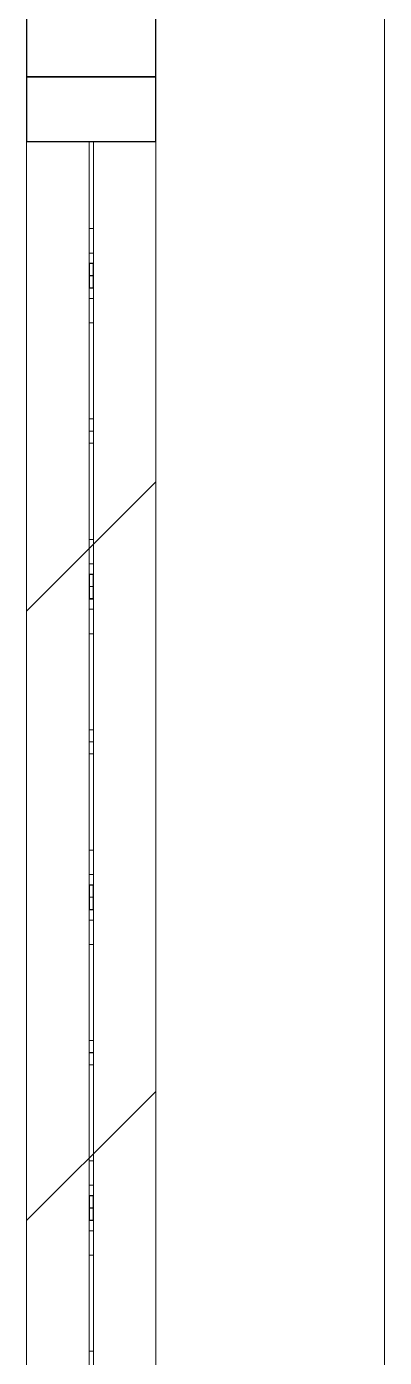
# Model space of a CAD drawing. Header units: millimetres. Extents: x -4948 to 42228, y -4856 to 69378.
# Drawn here: x -1136 to -970, y 19448 to 20065 of the extents above; entities that cross this region are included whole.
import ezdxf

# ---------------------------------------------------------------- set-up
doc = ezdxf.new("R2010")
doc.units = ezdxf.units.MM
doc.layers.add('A-FLOR', color=192, linetype='Continuous', lineweight=13)
doc.layers.add('A-GLAZ-CWMG', color=51, linetype='Continuous', lineweight=9)
pattern_1 = [(45, (0, 0), (-141.4214, 141.4214), [])]

# ---------------------------------------------------------------- blocks, each defined once
blk = doc.blocks.new('27ELB-RD-AR-0000-BIM_rvt-1-1 этаж отм_ _0_000 лотки')
at = {"layer": 'A-GLAZ-CWMG'}
h = blk.add_hatch(dxfattribs=at)
h.set_pattern_fill('FP_3', color=252, style=0, pattern_type=2)
h.set_pattern_definition(pattern_1)
h.paths.add_polyline_path([(-1076.26, 19851.77), (-1076.26, 19903.53), (-1136.26, 19903.53), (-1136.26, 19851.77), (-1084.48, 19851.77)], flags=0)
h = blk.add_hatch(dxfattribs=at)
h.set_pattern_fill('FP_3', color=252, style=0, pattern_type=2)
h.set_pattern_definition(pattern_1)
h.paths.add_polyline_path([(-1076.26, 19759.31), (-1076.26, 19851.77), (-1136.26, 19851.77), (-1136.26, 19759.31), (-1084.48, 19759.31)], flags=0)
h = blk.add_hatch(dxfattribs=at)
h.set_pattern_fill('FP_2', color=252, style=0, pattern_type=2)
h.set_pattern_definition(pattern_1)
h.paths.add_polyline_path([(-1076.26, 19563.32), (-1076.26, 19615.09), (-1136.26, 19615.09), (-1136.26, 19563.32), (-1084.48, 19563.32)], flags=0)
h = blk.add_hatch(dxfattribs=at)
h.set_pattern_fill('FP_4', color=252, style=0, pattern_type=2)
h.set_pattern_definition(pattern_1)
h.paths.add_polyline_path([(-1076.26, 19470.87), (-1076.26, 19563.32), (-1136.26, 19563.32), (-1136.26, 19470.87), (-1084.48, 19470.87)], flags=0)
at = {"layer": 'A-FLOR', "color": 252, "lineweight": 9}
blk.add_line((-970.26, 18605.6), (-970.26, 24778.6), dxfattribs=at)
at = {"layer": 'A-GLAZ-CWMG', "color": 252, "lineweight": 25, "extrusion": (0, 0, -1)}
for p, q in [((-1136.26, 20072.1), (-1136.26, 20042.1)), ((-1076.26, 20042.1), (-1076.26, 20072.1)), ((-1136.26, 20042.1), (-1076.26, 20042.1))]:
    blk.add_line(p, q, dxfattribs=at)
at = {"layer": 'A-GLAZ-CWMG', "color": 252, "lineweight": 25}
for p, q in [((-1136.26, 20042.1), (-1136.26, 20012.1)), ((-1076.26, 20042.1), (-1136.26, 20042.1)), ((-1076.26, 20012.1), (-1076.26, 20042.1)), ((-1136.26, 20012.1), (-1076.26, 20012.1)), ((-1105.26, 19955.42), (-1107.26, 19955.42)), ((-1107.26, 19955.42), (-1107.26, 19949.76)), ((-1105.26, 19949.76), (-1105.26, 19955.42)), ((-1107.26, 19949.76), (-1107.26, 19944.1)), ((-1105.26, 19944.1), (-1105.26, 19949.76)), ((-1107.26, 19944.1), (-1105.26, 19944.1)), ((-1105.26, 19811.2), (-1107.26, 19811.2)), ((-1107.26, 19811.2), (-1107.26, 19805.54)), ((-1105.26, 19805.54), (-1105.26, 19811.2)), ((-1107.26, 19805.54), (-1107.26, 19799.88)), ((-1107.26, 19799.88), (-1105.26, 19799.88)), ((-1105.26, 19799.88), (-1105.26, 19805.54)), ((-1105.26, 19666.97), (-1107.26, 19666.97)), ((-1107.26, 19666.97), (-1107.26, 19661.32)), ((-1105.26, 19661.32), (-1105.26, 19666.97)), ((-1107.26, 19661.32), (-1107.26, 19655.66)), ((-1105.26, 19655.66), (-1105.26, 19661.32)), ((-1107.26, 19655.66), (-1105.26, 19655.66)), ((-1105.26, 19522.75), (-1107.26, 19522.75)), ((-1107.26, 19522.75), (-1107.26, 19517.1)), ((-1105.26, 19517.1), (-1105.26, 19522.75)), ((-1107.26, 19517.1), (-1107.26, 19511.44)), ((-1105.26, 19511.44), (-1105.26, 19517.1)), ((-1107.26, 19511.44), (-1105.26, 19511.44))]:
    blk.add_line(p, q, dxfattribs=at)
at = {"layer": 'A-GLAZ-CWMG', "color": 252}
for p, q in [((-1136.26, 19995.99), (-1136.26, 20012.1)), ((-1107.26, 19949.76), (-1107.26, 20012.1)), ((-1107.26, 19949.76), (-1107.26, 20012.1)), ((-1107.26, 19949.76), (-1107.26, 20012.1)), ((-1107.26, 19949.76), (-1107.26, 20012.1)), ((-1107.26, 19955.42), (-1107.26, 20012.1)), ((-1107.26, 19952.59), (-1107.26, 20012.1)), ((-1107.26, 19952.59), (-1107.26, 20012.1)), ((-1107.26, 19952.59), (-1107.26, 20012.1)), ((-1107.26, 19949.76), (-1107.26, 20012.1)), ((-1107.26, 19949.76), (-1107.26, 20012.1)), ((-1107.26, 19949.76), (-1107.26, 20012.1)), ((-1107.26, 19949.76), (-1107.26, 20012.1)), ((-1107.26, 19952.59), (-1107.26, 20012.1)), ((-1107.26, 19952.59), (-1107.26, 20012.1)), ((-1107.26, 19952.59), (-1107.26, 20012.1)), ((-1107.26, 19952.59), (-1107.26, 20012.1)), ((-1105.26, 20012.1), (-1105.26, 19949.76)), ((-1105.26, 20012.1), (-1105.26, 19949.76)), ((-1105.26, 20012.1), (-1105.26, 19949.76)), ((-1105.26, 20012.1), (-1105.26, 19949.76)), ((-1105.26, 20012.1), (-1105.26, 19955.42)), ((-1105.26, 20012.1), (-1105.26, 19952.59)), ((-1105.26, 20012.1), (-1105.26, 19952.59)), ((-1105.26, 20012.1), (-1105.26, 19952.59)), ((-1105.26, 20012.1), (-1105.26, 19949.76)), ((-1105.26, 20012.1), (-1105.26, 19949.76)), ((-1105.26, 20012.1), (-1105.26, 19949.76)), ((-1105.26, 20012.1), (-1105.26, 19949.76)), ((-1105.26, 20012.1), (-1105.26, 19952.59)), ((-1105.26, 20012.1), (-1105.26, 19952.59)), ((-1105.26, 20012.1), (-1105.26, 19952.59)), ((-1105.26, 20012.1), (-1105.26, 19952.59)), ((-1076.26, 19995.99), (-1076.26, 20012.1)), ((-1136.26, 19903.53), (-1136.26, 19995.99)), ((-1076.26, 19903.53), (-1076.26, 19995.99)), ((-1107.26, 19952.59), (-1107.26, 19971.65)), ((-1105.26, 19971.65), (-1107.26, 19971.65)), ((-1105.26, 19971.65), (-1105.26, 19952.59)), ((-1107.26, 19960.33), (-1105.26, 19960.33)), ((-1107.26, 19955.42), (-1105.26, 19955.42)), ((-1107.26, 19955.42), (-1105.26, 19955.42)), ((-1107.26, 19955.42), (-1105.26, 19955.42)), ((-1107.26, 19955.42), (-1105.26, 19955.42)), ((-1107.26, 19955.42), (-1105.26, 19955.42)), ((-1107.26, 19955.42), (-1105.26, 19955.42)), ((-1107.26, 19955.42), (-1105.26, 19955.42)), ((-1107.26, 19955.42), (-1105.26, 19955.42)), ((-1107.26, 19880.48), (-1107.26, 19952.59)), ((-1107.26, 19880.48), (-1107.26, 19952.59)), ((-1107.26, 19880.48), (-1107.26, 19952.59)), ((-1107.26, 19880.48), (-1107.26, 19952.59)), ((-1107.26, 19880.48), (-1107.26, 19952.59)), ((-1107.26, 19880.48), (-1107.26, 19952.59)), ((-1107.26, 19880.48), (-1107.26, 19952.59)), ((-1107.26, 19880.48), (-1107.26, 19952.59)), ((-1105.26, 19949.84), (-1107.26, 19949.84)), ((-1107.26, 19949.84), (-1107.26, 19944.18)), ((-1105.26, 19949.84), (-1107.26, 19949.84)), ((-1107.26, 19949.84), (-1107.26, 19944.18)), ((-1105.26, 19949.84), (-1107.26, 19949.84)), ((-1107.26, 19949.84), (-1107.26, 19944.18)), ((-1105.26, 19949.84), (-1107.26, 19949.84)), ((-1107.26, 19949.84), (-1107.26, 19944.18)), ((-1105.26, 19949.84), (-1107.26, 19949.84)), ((-1107.26, 19949.84), (-1107.26, 19944.18)), ((-1105.26, 19949.84), (-1107.26, 19949.84)), ((-1107.26, 19949.84), (-1107.26, 19944.18)), ((-1105.26, 19949.84), (-1107.26, 19949.84)), ((-1107.26, 19949.84), (-1107.26, 19944.18)), ((-1105.26, 19949.84), (-1107.26, 19949.84)), ((-1107.26, 19949.84), (-1107.26, 19944.18)), ((-1105.26, 19949.76), (-1107.26, 19949.76)), ((-1105.26, 19949.76), (-1107.26, 19949.76)), ((-1105.26, 19949.76), (-1107.26, 19949.76)), ((-1105.26, 19949.76), (-1107.26, 19949.76)), ((-1105.26, 19949.76), (-1107.26, 19949.76)), ((-1105.26, 19949.76), (-1107.26, 19949.76)), ((-1105.26, 19949.76), (-1107.26, 19949.76)), ((-1105.26, 19949.76), (-1107.26, 19949.76)), ((-1105.26, 19949.76), (-1107.26, 19949.76)), ((-1107.26, 19949.76), (-1107.26, 19944.1)), ((-1105.26, 19952.59), (-1105.26, 19880.48)), ((-1105.26, 19952.59), (-1105.26, 19880.48)), ((-1105.26, 19952.59), (-1105.26, 19880.48)), ((-1105.26, 19952.59), (-1105.26, 19880.48)), ((-1105.26, 19952.59), (-1105.26, 19880.48)), ((-1105.26, 19952.59), (-1105.26, 19880.48)), ((-1105.26, 19952.59), (-1105.26, 19880.48)), ((-1105.26, 19952.59), (-1105.26, 19880.48)), ((-1105.26, 19944.18), (-1105.26, 19949.84)), ((-1105.26, 19944.18), (-1105.26, 19949.84)), ((-1105.26, 19944.18), (-1105.26, 19949.84)), ((-1105.26, 19944.18), (-1105.26, 19949.84)), ((-1105.26, 19944.18), (-1105.26, 19949.84)), ((-1105.26, 19944.18), (-1105.26, 19949.84)), ((-1105.26, 19944.18), (-1105.26, 19949.84)), ((-1105.26, 19944.18), (-1105.26, 19949.84)), ((-1105.26, 19944.1), (-1105.26, 19949.76)), ((-1107.26, 19944.18), (-1105.26, 19944.18)), ((-1107.26, 19877.65), (-1107.26, 19944.18)), ((-1107.26, 19944.18), (-1105.26, 19944.18)), ((-1107.26, 19877.65), (-1107.26, 19944.18)), ((-1107.26, 19944.18), (-1105.26, 19944.18)), ((-1107.26, 19877.65), (-1107.26, 19944.18)), ((-1107.26, 19944.18), (-1105.26, 19944.18)), ((-1107.26, 19877.65), (-1107.26, 19944.18)), ((-1107.26, 19944.18), (-1105.26, 19944.18)), ((-1107.26, 19877.65), (-1107.26, 19944.18)), ((-1107.26, 19944.18), (-1105.26, 19944.18)), ((-1107.26, 19877.65), (-1107.26, 19944.18)), ((-1107.26, 19944.18), (-1105.26, 19944.18)), ((-1107.26, 19877.65), (-1107.26, 19944.18)), ((-1107.26, 19944.18), (-1105.26, 19944.18)), ((-1107.26, 19877.65), (-1107.26, 19944.18)), ((-1107.26, 19944.1), (-1105.26, 19944.1)), ((-1107.26, 19927.87), (-1107.26, 19944.1)), ((-1105.26, 19944.18), (-1105.26, 19877.65)), ((-1105.26, 19944.18), (-1105.26, 19877.65)), ((-1105.26, 19944.18), (-1105.26, 19877.65)), ((-1105.26, 19944.18), (-1105.26, 19877.65)), ((-1105.26, 19944.18), (-1105.26, 19877.65)), ((-1105.26, 19944.18), (-1105.26, 19877.65)), ((-1105.26, 19944.18), (-1105.26, 19877.65)), ((-1105.26, 19944.18), (-1105.26, 19877.65)), ((-1105.26, 19944.1), (-1105.26, 19927.87)), ((-1105.26, 19939.19), (-1107.26, 19939.19)), ((-1107.26, 19927.87), (-1105.26, 19927.87)), ((-1136.26, 19851.77), (-1136.26, 19903.53)), ((-1076.26, 19851.77), (-1076.26, 19903.53)), ((-1107.26, 19883.31), (-1105.26, 19883.31)), ((-1107.26, 19883.31), (-1105.26, 19883.31)), ((-1107.26, 19883.31), (-1105.26, 19883.31)), ((-1107.26, 19883.31), (-1105.26, 19883.31)), ((-1107.26, 19883.31), (-1105.26, 19883.31)), ((-1107.26, 19883.31), (-1105.26, 19883.31)), ((-1107.26, 19883.31), (-1105.26, 19883.31)), ((-1107.26, 19883.31), (-1105.26, 19883.31)), ((-1107.26, 19811.2), (-1107.26, 19880.48)), ((-1107.26, 19808.37), (-1107.26, 19880.48)), ((-1107.26, 19808.37), (-1107.26, 19880.48)), ((-1107.26, 19808.37), (-1107.26, 19880.48)), ((-1107.26, 19808.37), (-1107.26, 19880.48)), ((-1107.26, 19808.37), (-1107.26, 19880.48)), ((-1107.26, 19808.37), (-1107.26, 19880.48)), ((-1107.26, 19808.37), (-1107.26, 19880.48)), ((-1105.26, 19880.48), (-1105.26, 19811.2)), ((-1105.26, 19880.48), (-1105.26, 19808.37)), ((-1105.26, 19880.48), (-1105.26, 19808.37)), ((-1105.26, 19880.48), (-1105.26, 19808.37)), ((-1105.26, 19880.48), (-1105.26, 19808.37)), ((-1105.26, 19880.48), (-1105.26, 19808.37)), ((-1105.26, 19880.48), (-1105.26, 19808.37)), ((-1105.26, 19880.48), (-1105.26, 19808.37)), ((-1105.26, 19877.72), (-1107.26, 19877.72)), ((-1107.26, 19877.72), (-1107.26, 19872.07)), ((-1105.26, 19877.72), (-1107.26, 19877.72)), ((-1107.26, 19877.72), (-1107.26, 19872.07)), ((-1105.26, 19877.72), (-1107.26, 19877.72)), ((-1107.26, 19877.72), (-1107.26, 19872.07)), ((-1105.26, 19877.72), (-1107.26, 19877.72)), ((-1107.26, 19877.72), (-1107.26, 19872.07)), ((-1105.26, 19877.72), (-1107.26, 19877.72)), ((-1107.26, 19877.72), (-1107.26, 19872.07)), ((-1105.26, 19877.72), (-1107.26, 19877.72)), ((-1107.26, 19877.72), (-1107.26, 19872.07)), ((-1105.26, 19877.72), (-1107.26, 19877.72)), ((-1107.26, 19877.72), (-1107.26, 19872.07)), ((-1105.26, 19877.72), (-1107.26, 19877.72)), ((-1107.26, 19877.72), (-1107.26, 19872.07)), ((-1105.26, 19877.65), (-1107.26, 19877.65)), ((-1105.26, 19877.65), (-1107.26, 19877.65)), ((-1105.26, 19877.65), (-1107.26, 19877.65)), ((-1105.26, 19877.65), (-1107.26, 19877.65)), ((-1105.26, 19877.65), (-1107.26, 19877.65)), ((-1105.26, 19877.65), (-1107.26, 19877.65)), ((-1105.26, 19877.65), (-1107.26, 19877.65)), ((-1105.26, 19877.65), (-1107.26, 19877.65)), ((-1105.26, 19872.07), (-1105.26, 19877.72)), ((-1105.26, 19872.07), (-1105.26, 19877.72)), ((-1105.26, 19872.07), (-1105.26, 19877.72)), ((-1105.26, 19872.07), (-1105.26, 19877.72)), ((-1105.26, 19872.07), (-1105.26, 19877.72)), ((-1105.26, 19872.07), (-1105.26, 19877.72)), ((-1105.26, 19872.07), (-1105.26, 19877.72)), ((-1105.26, 19872.07), (-1105.26, 19877.72)), ((-1107.26, 19872.07), (-1105.26, 19872.07)), ((-1107.26, 19805.54), (-1107.26, 19872.07)), ((-1107.26, 19872.07), (-1105.26, 19872.07)), ((-1107.26, 19805.54), (-1107.26, 19872.07)), ((-1107.26, 19872.07), (-1105.26, 19872.07)), ((-1107.26, 19805.54), (-1107.26, 19872.07)), ((-1107.26, 19872.07), (-1105.26, 19872.07)), ((-1107.26, 19805.54), (-1107.26, 19872.07)), ((-1107.26, 19872.07), (-1105.26, 19872.07)), ((-1107.26, 19805.54), (-1107.26, 19872.07)), ((-1107.26, 19872.07), (-1105.26, 19872.07)), ((-1107.26, 19805.54), (-1107.26, 19872.07)), ((-1107.26, 19872.07), (-1105.26, 19872.07)), ((-1107.26, 19805.54), (-1107.26, 19872.07)), ((-1107.26, 19872.07), (-1105.26, 19872.07)), ((-1107.26, 19805.54), (-1107.26, 19872.07)), ((-1105.26, 19872.07), (-1105.26, 19805.54)), ((-1105.26, 19872.07), (-1105.26, 19805.54)), ((-1105.26, 19872.07), (-1105.26, 19805.54)), ((-1105.26, 19872.07), (-1105.26, 19805.54)), ((-1105.26, 19872.07), (-1105.26, 19805.54)), ((-1105.26, 19872.07), (-1105.26, 19805.54)), ((-1105.26, 19872.07), (-1105.26, 19805.54)), ((-1105.26, 19872.07), (-1105.26, 19805.54)), ((-1136.26, 19759.31), (-1136.26, 19851.77)), ((-1076.26, 19759.31), (-1076.26, 19851.77)), ((-1107.26, 19808.37), (-1107.26, 19827.42)), ((-1105.26, 19827.42), (-1107.26, 19827.42)), ((-1105.26, 19827.42), (-1105.26, 19808.37)), ((-1107.26, 19816.11), (-1105.26, 19816.11)), ((-1107.26, 19811.2), (-1105.26, 19811.2)), ((-1107.26, 19811.2), (-1105.26, 19811.2)), ((-1107.26, 19811.2), (-1105.26, 19811.2)), ((-1107.26, 19811.2), (-1105.26, 19811.2)), ((-1107.26, 19811.2), (-1105.26, 19811.2)), ((-1107.26, 19811.2), (-1105.26, 19811.2)), ((-1107.26, 19811.2), (-1105.26, 19811.2)), ((-1107.26, 19811.2), (-1105.26, 19811.2)), ((-1107.26, 19736.26), (-1107.26, 19808.37)), ((-1107.26, 19736.26), (-1107.26, 19808.37)), ((-1107.26, 19736.26), (-1107.26, 19808.37)), ((-1107.26, 19736.26), (-1107.26, 19808.37)), ((-1107.26, 19736.26), (-1107.26, 19808.37)), ((-1107.26, 19736.26), (-1107.26, 19808.37)), ((-1107.26, 19736.26), (-1107.26, 19808.37)), ((-1107.26, 19736.26), (-1107.26, 19808.37)), ((-1105.26, 19808.37), (-1105.26, 19736.26)), ((-1105.26, 19808.37), (-1105.26, 19736.26)), ((-1105.26, 19808.37), (-1105.26, 19736.26)), ((-1105.26, 19808.37), (-1105.26, 19736.26)), ((-1105.26, 19808.37), (-1105.26, 19736.26)), ((-1105.26, 19808.37), (-1105.26, 19736.26)), ((-1105.26, 19808.37), (-1105.26, 19736.26)), ((-1105.26, 19808.37), (-1105.26, 19736.26)), ((-1105.26, 19805.61), (-1107.26, 19805.61)), ((-1107.26, 19805.61), (-1107.26, 19799.96)), ((-1105.26, 19805.61), (-1107.26, 19805.61)), ((-1107.26, 19805.61), (-1107.26, 19799.96)), ((-1105.26, 19805.61), (-1107.26, 19805.61)), ((-1107.26, 19805.61), (-1107.26, 19799.96)), ((-1105.26, 19805.61), (-1107.26, 19805.61)), ((-1107.26, 19805.61), (-1107.26, 19799.96)), ((-1105.26, 19805.61), (-1107.26, 19805.61)), ((-1107.26, 19805.61), (-1107.26, 19799.96)), ((-1105.26, 19805.61), (-1107.26, 19805.61)), ((-1107.26, 19805.61), (-1107.26, 19799.96)), ((-1105.26, 19805.61), (-1107.26, 19805.61)), ((-1107.26, 19805.61), (-1107.26, 19799.96)), ((-1105.26, 19805.61), (-1107.26, 19805.61)), ((-1107.26, 19805.61), (-1107.26, 19799.96)), ((-1105.26, 19805.54), (-1107.26, 19805.54)), ((-1105.26, 19805.54), (-1107.26, 19805.54)), ((-1105.26, 19805.54), (-1107.26, 19805.54)), ((-1105.26, 19805.54), (-1107.26, 19805.54)), ((-1105.26, 19805.54), (-1107.26, 19805.54)), ((-1105.26, 19805.54), (-1107.26, 19805.54)), ((-1105.26, 19805.54), (-1107.26, 19805.54)), ((-1105.26, 19805.54), (-1107.26, 19805.54)), ((-1105.26, 19805.54), (-1107.26, 19805.54)), ((-1107.26, 19805.54), (-1107.26, 19799.88)), ((-1107.26, 19799.96), (-1105.26, 19799.96)), ((-1107.26, 19733.43), (-1107.26, 19799.96)), ((-1107.26, 19799.96), (-1105.26, 19799.96)), ((-1107.26, 19733.43), (-1107.26, 19799.96)), ((-1107.26, 19799.96), (-1105.26, 19799.96)), ((-1107.26, 19733.43), (-1107.26, 19799.96)), ((-1107.26, 19799.96), (-1105.26, 19799.96)), ((-1107.26, 19733.43), (-1107.26, 19799.96)), ((-1107.26, 19799.96), (-1105.26, 19799.96)), ((-1107.26, 19733.43), (-1107.26, 19799.96)), ((-1107.26, 19799.96), (-1105.26, 19799.96)), ((-1107.26, 19733.43), (-1107.26, 19799.96)), ((-1107.26, 19799.96), (-1105.26, 19799.96)), ((-1107.26, 19733.43), (-1107.26, 19799.96)), ((-1107.26, 19799.96), (-1105.26, 19799.96)), ((-1107.26, 19733.43), (-1107.26, 19799.96)), ((-1107.26, 19799.88), (-1105.26, 19799.88)), ((-1107.26, 19783.65), (-1107.26, 19799.88)), ((-1105.26, 19799.96), (-1105.26, 19805.61)), ((-1105.26, 19799.96), (-1105.26, 19805.61)), ((-1105.26, 19799.96), (-1105.26, 19805.61)), ((-1105.26, 19799.96), (-1105.26, 19805.61)), ((-1105.26, 19799.96), (-1105.26, 19805.61)), ((-1105.26, 19799.96), (-1105.26, 19805.61)), ((-1105.26, 19799.96), (-1105.26, 19805.61)), ((-1105.26, 19799.96), (-1105.26, 19805.61)), ((-1105.26, 19799.88), (-1105.26, 19805.54)), ((-1105.26, 19799.96), (-1105.26, 19733.43)), ((-1105.26, 19799.96), (-1105.26, 19733.43)), ((-1105.26, 19799.96), (-1105.26, 19733.43)), ((-1105.26, 19799.96), (-1105.26, 19733.43)), ((-1105.26, 19799.96), (-1105.26, 19733.43)), ((-1105.26, 19799.96), (-1105.26, 19733.43)), ((-1105.26, 19799.96), (-1105.26, 19733.43)), ((-1105.26, 19799.96), (-1105.26, 19733.43)), ((-1105.26, 19799.88), (-1105.26, 19783.65)), ((-1105.26, 19794.97), (-1107.26, 19794.97)), ((-1107.26, 19783.65), (-1105.26, 19783.65)), ((-1136.26, 19707.55), (-1136.26, 19759.31)), ((-1076.26, 19707.55), (-1076.26, 19759.31)), ((-1107.26, 19739.08), (-1105.26, 19739.08)), ((-1107.26, 19739.08), (-1105.26, 19739.08)), ((-1107.26, 19739.08), (-1105.26, 19739.08)), ((-1107.26, 19739.08), (-1105.26, 19739.08)), ((-1107.26, 19739.08), (-1105.26, 19739.08)), ((-1107.26, 19739.08), (-1105.26, 19739.08)), ((-1107.26, 19739.08), (-1105.26, 19739.08)), ((-1107.26, 19739.08), (-1105.26, 19739.08)), ((-1107.26, 19666.97), (-1107.26, 19736.26)), ((-1107.26, 19664.15), (-1107.26, 19736.26)), ((-1107.26, 19664.15), (-1107.26, 19736.26)), ((-1107.26, 19664.15), (-1107.26, 19736.26)), ((-1107.26, 19664.15), (-1107.26, 19736.26)), ((-1107.26, 19664.15), (-1107.26, 19736.26)), ((-1107.26, 19664.15), (-1107.26, 19736.26)), ((-1107.26, 19664.15), (-1107.26, 19736.26)), ((-1105.26, 19733.5), (-1107.26, 19733.5)), ((-1107.26, 19733.5), (-1107.26, 19727.85)), ((-1105.26, 19733.5), (-1107.26, 19733.5)), ((-1107.26, 19733.5), (-1107.26, 19727.85)), ((-1105.26, 19733.5), (-1107.26, 19733.5)), ((-1107.26, 19733.5), (-1107.26, 19727.85)), ((-1105.26, 19733.5), (-1107.26, 19733.5)), ((-1107.26, 19733.5), (-1107.26, 19727.85)), ((-1105.26, 19733.5), (-1107.26, 19733.5)), ((-1107.26, 19733.5), (-1107.26, 19727.85)), ((-1105.26, 19733.5), (-1107.26, 19733.5)), ((-1107.26, 19733.5), (-1107.26, 19727.85)), ((-1105.26, 19733.5), (-1107.26, 19733.5)), ((-1107.26, 19733.5), (-1107.26, 19727.85)), ((-1105.26, 19733.5), (-1107.26, 19733.5)), ((-1107.26, 19733.5), (-1107.26, 19727.85)), ((-1105.26, 19733.43), (-1107.26, 19733.43)), ((-1105.26, 19733.43), (-1107.26, 19733.43)), ((-1105.26, 19733.43), (-1107.26, 19733.43)), ((-1105.26, 19733.43), (-1107.26, 19733.43)), ((-1105.26, 19733.43), (-1107.26, 19733.43)), ((-1105.26, 19733.43), (-1107.26, 19733.43)), ((-1105.26, 19733.43), (-1107.26, 19733.43)), ((-1105.26, 19733.43), (-1107.26, 19733.43)), ((-1105.26, 19736.26), (-1105.26, 19666.97)), ((-1105.26, 19736.26), (-1105.26, 19664.15)), ((-1105.26, 19736.26), (-1105.26, 19664.15)), ((-1105.26, 19736.26), (-1105.26, 19664.15)), ((-1105.26, 19736.26), (-1105.26, 19664.15)), ((-1105.26, 19736.26), (-1105.26, 19664.15)), ((-1105.26, 19736.26), (-1105.26, 19664.15)), ((-1105.26, 19736.26), (-1105.26, 19664.15)), ((-1105.26, 19727.85), (-1105.26, 19733.5)), ((-1105.26, 19727.85), (-1105.26, 19733.5)), ((-1105.26, 19727.85), (-1105.26, 19733.5)), ((-1105.26, 19727.85), (-1105.26, 19733.5)), ((-1105.26, 19727.85), (-1105.26, 19733.5)), ((-1105.26, 19727.85), (-1105.26, 19733.5)), ((-1105.26, 19727.85), (-1105.26, 19733.5)), ((-1105.26, 19727.85), (-1105.26, 19733.5)), ((-1107.26, 19727.85), (-1105.26, 19727.85)), ((-1107.26, 19661.32), (-1107.26, 19727.85)), ((-1107.26, 19727.85), (-1105.26, 19727.85)), ((-1107.26, 19661.32), (-1107.26, 19727.85)), ((-1107.26, 19727.85), (-1105.26, 19727.85)), ((-1107.26, 19661.32), (-1107.26, 19727.85)), ((-1107.26, 19727.85), (-1105.26, 19727.85)), ((-1107.26, 19661.32), (-1107.26, 19727.85)), ((-1107.26, 19727.85), (-1105.26, 19727.85)), ((-1107.26, 19661.32), (-1107.26, 19727.85)), ((-1107.26, 19727.85), (-1105.26, 19727.85)), ((-1107.26, 19661.32), (-1107.26, 19727.85)), ((-1107.26, 19727.85), (-1105.26, 19727.85)), ((-1107.26, 19661.32), (-1107.26, 19727.85)), ((-1107.26, 19727.85), (-1105.26, 19727.85)), ((-1107.26, 19661.32), (-1107.26, 19727.85)), ((-1105.26, 19727.85), (-1105.26, 19661.32)), ((-1105.26, 19727.85), (-1105.26, 19661.32)), ((-1105.26, 19727.85), (-1105.26, 19661.32)), ((-1105.26, 19727.85), (-1105.26, 19661.32)), ((-1105.26, 19727.85), (-1105.26, 19661.32)), ((-1105.26, 19727.85), (-1105.26, 19661.32)), ((-1105.26, 19727.85), (-1105.26, 19661.32)), ((-1105.26, 19727.85), (-1105.26, 19661.32)), ((-1136.26, 19615.09), (-1136.26, 19707.55)), ((-1076.26, 19615.09), (-1076.26, 19707.55)), ((-1107.26, 19664.15), (-1107.26, 19683.2)), ((-1105.26, 19683.2), (-1107.26, 19683.2)), ((-1105.26, 19683.2), (-1105.26, 19664.15)), ((-1107.26, 19671.89), (-1105.26, 19671.89)), ((-1107.26, 19666.97), (-1105.26, 19666.97)), ((-1107.26, 19666.97), (-1105.26, 19666.97)), ((-1107.26, 19666.97), (-1105.26, 19666.97)), ((-1107.26, 19666.97), (-1105.26, 19666.97)), ((-1107.26, 19666.97), (-1105.26, 19666.97)), ((-1107.26, 19666.97), (-1105.26, 19666.97)), ((-1107.26, 19666.97), (-1105.26, 19666.97)), ((-1107.26, 19666.97), (-1105.26, 19666.97)), ((-1107.26, 19592.03), (-1107.26, 19664.15)), ((-1107.26, 19592.03), (-1107.26, 19664.15)), ((-1107.26, 19592.03), (-1107.26, 19664.15)), ((-1107.26, 19592.03), (-1107.26, 19664.15)), ((-1107.26, 19592.03), (-1107.26, 19664.15)), ((-1107.26, 19592.03), (-1107.26, 19664.15)), ((-1107.26, 19592.03), (-1107.26, 19664.15)), ((-1107.26, 19592.03), (-1107.26, 19664.15)), ((-1105.26, 19664.15), (-1105.26, 19592.03)), ((-1105.26, 19664.15), (-1105.26, 19592.03)), ((-1105.26, 19664.15), (-1105.26, 19592.03)), ((-1105.26, 19664.15), (-1105.26, 19592.03)), ((-1105.26, 19664.15), (-1105.26, 19592.03)), ((-1105.26, 19664.15), (-1105.26, 19592.03)), ((-1105.26, 19664.15), (-1105.26, 19592.03)), ((-1105.26, 19664.15), (-1105.26, 19592.03)), ((-1105.26, 19661.39), (-1107.26, 19661.39)), ((-1107.26, 19661.39), (-1107.26, 19655.74)), ((-1105.26, 19661.39), (-1107.26, 19661.39)), ((-1107.26, 19661.39), (-1107.26, 19655.74)), ((-1105.26, 19661.39), (-1107.26, 19661.39)), ((-1107.26, 19661.39), (-1107.26, 19655.74)), ((-1105.26, 19661.39), (-1107.26, 19661.39)), ((-1107.26, 19661.39), (-1107.26, 19655.74)), ((-1105.26, 19661.39), (-1107.26, 19661.39)), ((-1107.26, 19661.39), (-1107.26, 19655.74)), ((-1105.26, 19661.39), (-1107.26, 19661.39)), ((-1107.26, 19661.39), (-1107.26, 19655.74)), ((-1105.26, 19661.39), (-1107.26, 19661.39)), ((-1107.26, 19661.39), (-1107.26, 19655.74)), ((-1105.26, 19661.39), (-1107.26, 19661.39)), ((-1107.26, 19661.39), (-1107.26, 19655.74)), ((-1105.26, 19661.32), (-1107.26, 19661.32)), ((-1105.26, 19661.32), (-1107.26, 19661.32)), ((-1105.26, 19661.32), (-1107.26, 19661.32)), ((-1105.26, 19661.32), (-1107.26, 19661.32)), ((-1105.26, 19661.32), (-1107.26, 19661.32)), ((-1105.26, 19661.32), (-1107.26, 19661.32)), ((-1105.26, 19661.32), (-1107.26, 19661.32)), ((-1105.26, 19661.32), (-1107.26, 19661.32)), ((-1105.26, 19661.32), (-1107.26, 19661.32)), ((-1107.26, 19661.32), (-1107.26, 19655.66)), ((-1105.26, 19655.74), (-1105.26, 19661.39)), ((-1105.26, 19655.74), (-1105.26, 19661.39)), ((-1105.26, 19655.74), (-1105.26, 19661.39)), ((-1105.26, 19655.74), (-1105.26, 19661.39)), ((-1105.26, 19655.74), (-1105.26, 19661.39)), ((-1105.26, 19655.74), (-1105.26, 19661.39)), ((-1105.26, 19655.74), (-1105.26, 19661.39)), ((-1105.26, 19655.74), (-1105.26, 19661.39)), ((-1105.26, 19655.66), (-1105.26, 19661.32)), ((-1107.26, 19655.74), (-1105.26, 19655.74)), ((-1107.26, 19589.21), (-1107.26, 19655.74)), ((-1107.26, 19655.74), (-1105.26, 19655.74)), ((-1107.26, 19589.21), (-1107.26, 19655.74)), ((-1107.26, 19655.74), (-1105.26, 19655.74)), ((-1107.26, 19589.21), (-1107.26, 19655.74)), ((-1107.26, 19655.74), (-1105.26, 19655.74)), ((-1107.26, 19589.21), (-1107.26, 19655.74)), ((-1107.26, 19655.74), (-1105.26, 19655.74)), ((-1107.26, 19589.21), (-1107.26, 19655.74)), ((-1107.26, 19655.74), (-1105.26, 19655.74)), ((-1107.26, 19589.21), (-1107.26, 19655.74)), ((-1107.26, 19655.74), (-1105.26, 19655.74)), ((-1107.26, 19589.21), (-1107.26, 19655.74)), ((-1107.26, 19655.74), (-1105.26, 19655.74)), ((-1107.26, 19589.21), (-1107.26, 19655.74)), ((-1107.26, 19655.66), (-1105.26, 19655.66)), ((-1107.26, 19639.43), (-1107.26, 19655.66)), ((-1105.26, 19655.74), (-1105.26, 19589.21)), ((-1105.26, 19655.74), (-1105.26, 19589.21)), ((-1105.26, 19655.74), (-1105.26, 19589.21)), ((-1105.26, 19655.74), (-1105.26, 19589.21)), ((-1105.26, 19655.74), (-1105.26, 19589.21)), ((-1105.26, 19655.74), (-1105.26, 19589.21)), ((-1105.26, 19655.74), (-1105.26, 19589.21)), ((-1105.26, 19655.74), (-1105.26, 19589.21)), ((-1105.26, 19655.66), (-1105.26, 19639.43)), ((-1105.26, 19650.75), (-1107.26, 19650.75)), ((-1107.26, 19639.43), (-1105.26, 19639.43)), ((-1136.26, 19563.32), (-1136.26, 19615.09)), ((-1076.26, 19563.32), (-1076.26, 19615.09)), ((-1107.26, 19594.86), (-1105.26, 19594.86)), ((-1107.26, 19594.86), (-1105.26, 19594.86)), ((-1107.26, 19594.86), (-1105.26, 19594.86)), ((-1107.26, 19594.86), (-1105.26, 19594.86)), ((-1107.26, 19594.86), (-1105.26, 19594.86)), ((-1107.26, 19594.86), (-1105.26, 19594.86)), ((-1107.26, 19594.86), (-1105.26, 19594.86)), ((-1107.26, 19594.86), (-1105.26, 19594.86)), ((-1107.26, 19522.75), (-1107.26, 19592.03)), ((-1107.26, 19519.92), (-1107.26, 19592.03)), ((-1107.26, 19519.92), (-1107.26, 19592.03)), ((-1107.26, 19519.92), (-1107.26, 19592.03)), ((-1107.26, 19519.92), (-1107.26, 19592.03)), ((-1107.26, 19519.92), (-1107.26, 19592.03)), ((-1107.26, 19519.92), (-1107.26, 19592.03)), ((-1107.26, 19519.92), (-1107.26, 19592.03)), ((-1105.26, 19592.03), (-1105.26, 19522.75)), ((-1105.26, 19592.03), (-1105.26, 19519.92)), ((-1105.26, 19592.03), (-1105.26, 19519.92)), ((-1105.26, 19592.03), (-1105.26, 19519.92)), ((-1105.26, 19592.03), (-1105.26, 19519.92)), ((-1105.26, 19592.03), (-1105.26, 19519.92)), ((-1105.26, 19592.03), (-1105.26, 19519.92)), ((-1105.26, 19592.03), (-1105.26, 19519.92)), ((-1105.26, 19589.28), (-1107.26, 19589.28)), ((-1107.26, 19589.28), (-1107.26, 19583.63)), ((-1105.26, 19589.28), (-1107.26, 19589.28)), ((-1107.26, 19589.28), (-1107.26, 19583.63)), ((-1105.26, 19589.28), (-1107.26, 19589.28)), ((-1107.26, 19589.28), (-1107.26, 19583.63)), ((-1105.26, 19589.28), (-1107.26, 19589.28)), ((-1107.26, 19589.28), (-1107.26, 19583.63)), ((-1105.26, 19589.28), (-1107.26, 19589.28)), ((-1107.26, 19589.28), (-1107.26, 19583.63)), ((-1105.26, 19589.28), (-1107.26, 19589.28)), ((-1107.26, 19589.28), (-1107.26, 19583.63)), ((-1105.26, 19589.28), (-1107.26, 19589.28)), ((-1107.26, 19589.28), (-1107.26, 19583.63)), ((-1105.26, 19589.28), (-1107.26, 19589.28)), ((-1107.26, 19589.28), (-1107.26, 19583.63)), ((-1105.26, 19589.21), (-1107.26, 19589.21)), ((-1105.26, 19589.21), (-1107.26, 19589.21)), ((-1105.26, 19589.21), (-1107.26, 19589.21)), ((-1105.26, 19589.21), (-1107.26, 19589.21)), ((-1105.26, 19589.21), (-1107.26, 19589.21)), ((-1105.26, 19589.21), (-1107.26, 19589.21)), ((-1105.26, 19589.21), (-1107.26, 19589.21)), ((-1105.26, 19589.21), (-1107.26, 19589.21)), ((-1107.26, 19583.63), (-1105.26, 19583.63)), ((-1107.26, 19517.1), (-1107.26, 19583.63)), ((-1107.26, 19583.63), (-1105.26, 19583.63)), ((-1107.26, 19517.1), (-1107.26, 19583.63)), ((-1107.26, 19583.63), (-1105.26, 19583.63)), ((-1107.26, 19517.1), (-1107.26, 19583.63)), ((-1107.26, 19583.63), (-1105.26, 19583.63)), ((-1107.26, 19517.1), (-1107.26, 19583.63)), ((-1107.26, 19583.63), (-1105.26, 19583.63)), ((-1107.26, 19517.1), (-1107.26, 19583.63)), ((-1107.26, 19583.63), (-1105.26, 19583.63)), ((-1107.26, 19517.1), (-1107.26, 19583.63)), ((-1107.26, 19583.63), (-1105.26, 19583.63)), ((-1107.26, 19517.1), (-1107.26, 19583.63)), ((-1107.26, 19583.63), (-1105.26, 19583.63)), ((-1107.26, 19517.1), (-1107.26, 19583.63)), ((-1105.26, 19583.63), (-1105.26, 19589.28)), ((-1105.26, 19583.63), (-1105.26, 19589.28)), ((-1105.26, 19583.63), (-1105.26, 19589.28)), ((-1105.26, 19583.63), (-1105.26, 19589.28)), ((-1105.26, 19583.63), (-1105.26, 19589.28)), ((-1105.26, 19583.63), (-1105.26, 19589.28)), ((-1105.26, 19583.63), (-1105.26, 19589.28)), ((-1105.26, 19583.63), (-1105.26, 19589.28)), ((-1105.26, 19583.63), (-1105.26, 19517.1)), ((-1105.26, 19583.63), (-1105.26, 19517.1)), ((-1105.26, 19583.63), (-1105.26, 19517.1)), ((-1105.26, 19583.63), (-1105.26, 19517.1)), ((-1105.26, 19583.63), (-1105.26, 19517.1)), ((-1105.26, 19583.63), (-1105.26, 19517.1)), ((-1105.26, 19583.63), (-1105.26, 19517.1)), ((-1105.26, 19583.63), (-1105.26, 19517.1)), ((-1136.26, 19470.87), (-1136.26, 19563.32)), ((-1076.26, 19470.87), (-1076.26, 19563.32)), ((-1107.26, 19519.92), (-1107.26, 19538.98)), ((-1105.26, 19538.98), (-1107.26, 19538.98)), ((-1105.26, 19538.98), (-1105.26, 19519.92)), ((-1107.26, 19527.67), (-1105.26, 19527.67)), ((-1107.26, 19522.75), (-1105.26, 19522.75)), ((-1107.26, 19522.75), (-1105.26, 19522.75)), ((-1107.26, 19522.75), (-1105.26, 19522.75)), ((-1107.26, 19522.75), (-1105.26, 19522.75)), ((-1107.26, 19522.75), (-1105.26, 19522.75)), ((-1107.26, 19522.75), (-1105.26, 19522.75)), ((-1107.26, 19522.75), (-1105.26, 19522.75)), ((-1107.26, 19522.75), (-1105.26, 19522.75)), ((-1107.26, 19447.81), (-1107.26, 19519.92)), ((-1107.26, 19447.81), (-1107.26, 19519.92)), ((-1107.26, 19447.81), (-1107.26, 19519.92)), ((-1107.26, 19447.81), (-1107.26, 19519.92)), ((-1107.26, 19447.81), (-1107.26, 19519.92)), ((-1107.26, 19447.81), (-1107.26, 19519.92)), ((-1107.26, 19447.81), (-1107.26, 19519.92)), ((-1107.26, 19447.81), (-1107.26, 19519.92)), ((-1105.26, 19517.17), (-1107.26, 19517.17)), ((-1107.26, 19517.17), (-1107.26, 19511.51)), ((-1105.26, 19517.17), (-1107.26, 19517.17)), ((-1107.26, 19517.17), (-1107.26, 19511.51)), ((-1105.26, 19517.17), (-1107.26, 19517.17)), ((-1107.26, 19517.17), (-1107.26, 19511.51)), ((-1105.26, 19517.17), (-1107.26, 19517.17)), ((-1107.26, 19517.17), (-1107.26, 19511.51)), ((-1105.26, 19517.17), (-1107.26, 19517.17)), ((-1107.26, 19517.17), (-1107.26, 19511.51)), ((-1105.26, 19517.17), (-1107.26, 19517.17)), ((-1107.26, 19517.17), (-1107.26, 19511.51)), ((-1105.26, 19517.17), (-1107.26, 19517.17)), ((-1107.26, 19517.17), (-1107.26, 19511.51)), ((-1105.26, 19517.17), (-1107.26, 19517.17)), ((-1107.26, 19517.17), (-1107.26, 19511.51)), ((-1105.26, 19517.1), (-1107.26, 19517.1)), ((-1105.26, 19517.1), (-1107.26, 19517.1)), ((-1105.26, 19517.1), (-1107.26, 19517.1)), ((-1105.26, 19517.1), (-1107.26, 19517.1)), ((-1105.26, 19517.1), (-1107.26, 19517.1)), ((-1105.26, 19517.1), (-1107.26, 19517.1)), ((-1105.26, 19517.1), (-1107.26, 19517.1)), ((-1105.26, 19517.1), (-1107.26, 19517.1)), ((-1105.26, 19517.1), (-1107.26, 19517.1)), ((-1107.26, 19517.1), (-1107.26, 19511.44)), ((-1105.26, 19519.92), (-1105.26, 19447.81)), ((-1105.26, 19519.92), (-1105.26, 19447.81)), ((-1105.26, 19519.92), (-1105.26, 19447.81)), ((-1105.26, 19519.92), (-1105.26, 19447.81)), ((-1105.26, 19519.92), (-1105.26, 19447.81)), ((-1105.26, 19519.92), (-1105.26, 19447.81)), ((-1105.26, 19519.92), (-1105.26, 19447.81)), ((-1105.26, 19519.92), (-1105.26, 19447.81)), ((-1105.26, 19511.51), (-1105.26, 19517.17)), ((-1105.26, 19511.51), (-1105.26, 19517.17)), ((-1105.26, 19511.51), (-1105.26, 19517.17)), ((-1105.26, 19511.51), (-1105.26, 19517.17)), ((-1105.26, 19511.51), (-1105.26, 19517.17)), ((-1105.26, 19511.51), (-1105.26, 19517.17)), ((-1105.26, 19511.51), (-1105.26, 19517.17)), ((-1105.26, 19511.51), (-1105.26, 19517.17)), ((-1105.26, 19511.44), (-1105.26, 19517.1)), ((-1107.26, 19511.51), (-1105.26, 19511.51)), ((-1107.26, 19444.99), (-1107.26, 19511.51)), ((-1107.26, 19511.51), (-1105.26, 19511.51)), ((-1107.26, 19444.99), (-1107.26, 19511.51)), ((-1107.26, 19511.51), (-1105.26, 19511.51)), ((-1107.26, 19444.99), (-1107.26, 19511.51)), ((-1107.26, 19511.51), (-1105.26, 19511.51)), ((-1107.26, 19444.99), (-1107.26, 19511.51)), ((-1107.26, 19511.51), (-1105.26, 19511.51)), ((-1107.26, 19444.99), (-1107.26, 19511.51)), ((-1107.26, 19511.51), (-1105.26, 19511.51)), ((-1107.26, 19444.99), (-1107.26, 19511.51)), ((-1107.26, 19511.51), (-1105.26, 19511.51)), ((-1107.26, 19444.99), (-1107.26, 19511.51)), ((-1107.26, 19511.51), (-1105.26, 19511.51)), ((-1107.26, 19444.99), (-1107.26, 19511.51)), ((-1107.26, 19511.44), (-1105.26, 19511.44)), ((-1107.26, 19495.21), (-1107.26, 19511.44)), ((-1105.26, 19511.51), (-1105.26, 19444.99)), ((-1105.26, 19511.51), (-1105.26, 19444.99)), ((-1105.26, 19511.51), (-1105.26, 19444.99)), ((-1105.26, 19511.51), (-1105.26, 19444.99)), ((-1105.26, 19511.51), (-1105.26, 19444.99)), ((-1105.26, 19511.51), (-1105.26, 19444.99)), ((-1105.26, 19511.51), (-1105.26, 19444.99)), ((-1105.26, 19511.51), (-1105.26, 19444.99)), ((-1105.26, 19511.44), (-1105.26, 19495.21)), ((-1105.26, 19506.52), (-1107.26, 19506.52)), ((-1107.26, 19495.21), (-1105.26, 19495.21)), ((-1136.26, 19419.1), (-1136.26, 19470.87)), ((-1076.26, 19419.1), (-1076.26, 19470.87)), ((-1107.26, 19450.64), (-1105.26, 19450.64)), ((-1107.26, 19450.64), (-1105.26, 19450.64)), ((-1107.26, 19450.64), (-1105.26, 19450.64)), ((-1107.26, 19450.64), (-1105.26, 19450.64)), ((-1107.26, 19450.64), (-1105.26, 19450.64)), ((-1107.26, 19450.64), (-1105.26, 19450.64)), ((-1107.26, 19450.64), (-1105.26, 19450.64)), ((-1107.26, 19450.64), (-1105.26, 19450.64)), ((-1107.26, 19375.7), (-1107.26, 19447.81)), ((-1105.26, 19447.81), (-1105.26, 19375.7))]:
    blk.add_line(p, q, dxfattribs=at)

msp = doc.modelspace()

# ---------------------------------------------------------------- block references
at = {"lineweight": 5}
msp.add_blockref('27ELB-RD-AR-0000-BIM_rvt-1-1 этаж отм_ _0_000 лотки', (0, 0), dxfattribs=at)

doc.saveas('drawing.dxf')
